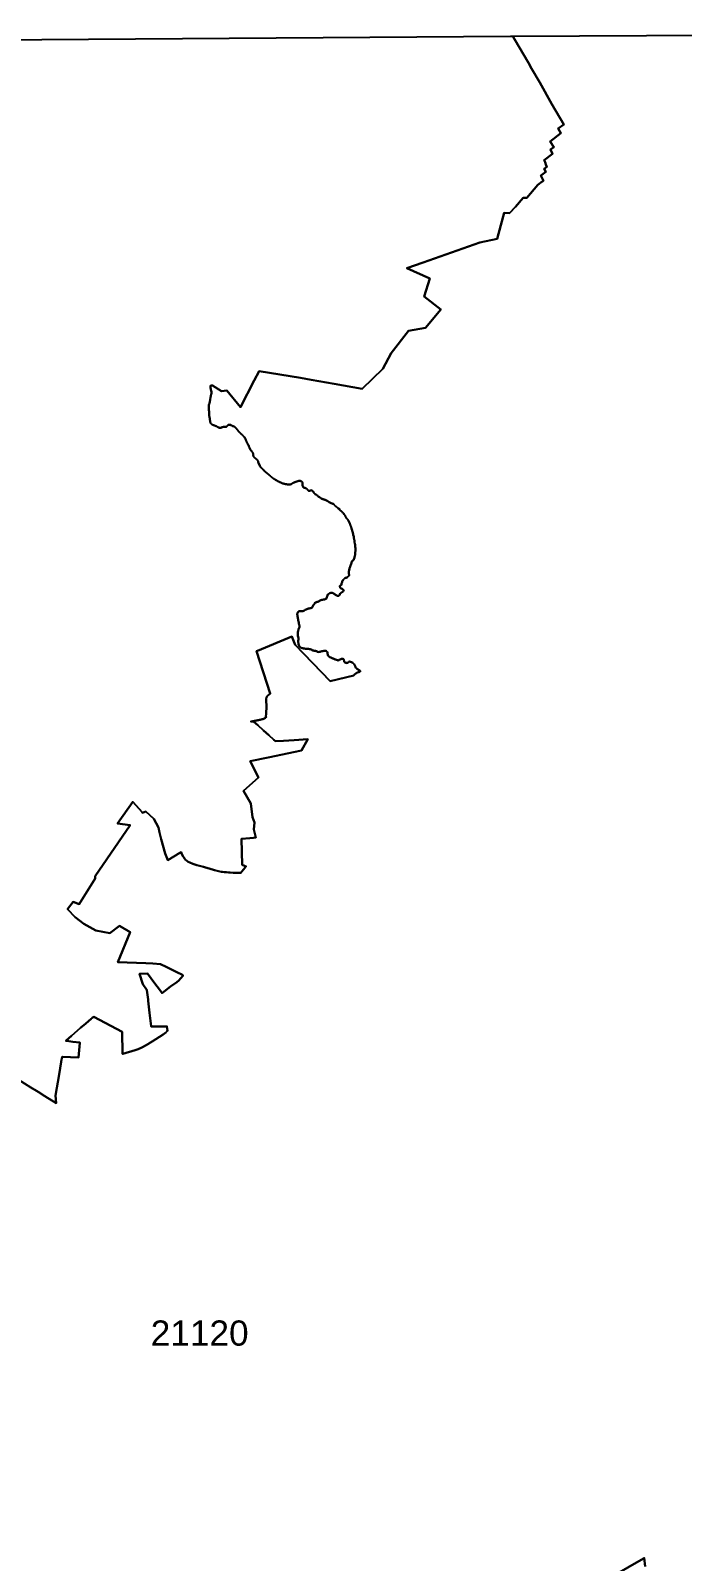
# Model space of a CAD drawing. Header units: inches. Extents: x 1341578 to 1502124, y 557203 to 748561.
# Drawn here: x 1399240 to 1413024, y 716160 to 748561 of the extents above; entities that cross this region are included whole.
import ezdxf
from ezdxf.enums import TextEntityAlignment as Align

# ---------------------------------------------------------------- set-up
doc = ezdxf.new("R2010")
doc.units = ezdxf.units.IN
doc.header["$MEASUREMENT"] = 0
doc.layers.add('Zipcode', color=7, linetype='Continuous')
doc.layers.add('ZipcodeAnno', color=7, linetype='Continuous')
doc.styles.add('Arial', font='arial.ttf')

msp = doc.modelspace()

# ---------------------------------------------------------------- linework, layer by layer
at = {"layer": 'Zipcode'}
for points in [[(1398978, 726357), (1399245, 726191), (1399365, 726117), (1399397, 726097), (1399539, 726008), (1399778, 725860), (1399766, 726024), (1399842, 726467), (1399889, 726737), (1399889, 726741), (1399905, 726838), (1399911, 726838), (1400252, 726828), (1400280, 727138), (1400280, 727146), (1400134, 727158), (1400049, 727169), (1400012, 727175), (1399984, 727180), (1399992, 727187), (1400107, 727287), (1400298, 727452), (1400404, 727544), (1400463, 727595), (1400520, 727644), (1400540, 727662), (1400576, 727689), (1401176, 727372), (1401184, 726912), (1401184, 726901), (1401188, 726902), (1401451, 726978), (1401514, 727002), (1401591, 727039), (1401683, 727089), (1401812, 727163), (1402042, 727309), (1402099, 727353), (1402116, 727368), (1402128, 727385), (1402132, 727405), (1402129, 727432), (1402122, 727492), (1402115, 727482), (1401791, 727480), (1401790, 727492), (1401777, 727601), (1401756, 727770), (1401726, 728024), (1401723, 728053), (1401697, 728252), (1401691, 728262), (1401615, 728376), (1401544, 728593), (1401711, 728606), (1401868, 728394), (1401919, 728325), (1401985, 728237), (1402000, 728217), (1402005, 728209), (1402021, 728188), (1402031, 728197), (1402063, 728223), (1402201, 728327), (1402332, 728417), (1402342, 728424), (1402365, 728449), (1402469, 728562), (1402459, 728567), (1402436, 728579), (1402344, 728625), (1402246, 728674), (1402106, 728744), (1401984, 728803), (1401825, 728815), (1401675, 728821), (1401087, 728844), (1401346, 729478), (1401118, 729611), (1400912, 729459), (1400622, 729513), (1400363, 729658), (1400180, 729799), (1400023, 729968), (1400140, 730123), (1400264, 730072), (1400603, 730611), (1400608, 730661), (1401345, 731743), (1401076, 731781), (1401401, 732239), (1401597, 732015), (1401608, 732003), (1401676, 732030), (1401847, 731875), (1401943, 731693), (1401966, 731591), (1401999, 731448), (1402084, 731146), (1402145, 731001), (1402394, 731155), (1402411, 731166), (1402421, 731171), (1402422, 731172), (1402437, 731130), (1402467, 731079), (1402484, 731052), (1402492, 731040), (1402515, 731011), (1402538, 730992), (1402573, 730969), (1402607, 730953), (1402673, 730925), (1402754, 730895), (1402837, 730872), (1402893, 730858), (1402941, 730846), (1403019, 730825), (1403128, 730794), (1403216, 730769), (1403271, 730757), (1403296, 730754), (1403333, 730750), (1403382, 730747), (1403423, 730743), (1403462, 730740), (1403525, 730737), (1403687, 730734), (1403707, 730759), (1403779, 730848), (1403796, 730867), (1403763, 730881), (1403713, 730904), (1403698, 731453), (1403878, 731470), (1403954, 731477), (1404002, 731481), (1403963, 731650), (1403972, 731802), (1403935, 731915), (1403900, 732201), (1403743, 732469), (1404059, 732749), (1403886, 733095), (1404267, 733176), (1404971, 733326), (1405103, 733562), (1404815, 733545), (1404586, 733531), (1404416, 733521), (1404385, 733548), (1404278, 733646), (1404166, 733748), (1404042, 733860), (1403962, 733933), (1403896, 733934), (1403906, 733936), (1403922, 733939), (1403939, 733943), (1403955, 733946), (1403972, 733949), (1403990, 733953), (1404007, 733956), (1404025, 733959), (1404043, 733962), (1404061, 733967), (1404079, 733971), (1404097, 733975), (1404116, 733980), (1404135, 733985), (1404154, 733990), (1404172, 733997), (1404180, 734001), (1404194, 734005), (1404205, 734012), (1404209, 734015), (1404216, 734023), (1404220, 734044), (1404215, 734040), (1404221, 734103), (1404228, 734261), (1404224, 734384), (1404225, 734415), (1404232, 734445), (1404244, 734471), (1404263, 734495), (1404282, 734511), (1404300, 734521), (1404304, 734522), (1404303, 734527), (1404019, 735424), (1404041, 735433), (1404765, 735733), (1404836, 735562), (1405572, 734794), (1406078, 734911), (1406079, 734910), (1406082, 734918), (1406086, 734928), (1406122, 734957), (1406148, 734972), (1406154, 734975), (1406161, 734976), (1406166, 734978), (1406173, 734980), (1406180, 734983), (1406197, 734990), (1406214, 735002), (1406207, 735007), (1406196, 735015), (1406187, 735023), (1406176, 735032), (1406164, 735041), (1406155, 735047), (1406144, 735054), (1406134, 735060), (1406125, 735067), (1406119, 735075), (1406113, 735084), (1406108, 735096), (1406104, 735106), (1406101, 735116), (1406090, 735138), (1406083, 735149), (1406076, 735158), (1406067, 735167), (1406058, 735176), (1406043, 735185), (1406026, 735194), (1406005, 735203), (1405987, 735204), (1405972, 735199), (1405963, 735194), (1405954, 735188), (1405944, 735182), (1405925, 735176), (1405914, 735174), (1405904, 735176), (1405880, 735191), (1405872, 735203), (1405871, 735217), (1405867, 735242), (1405858, 735255), (1405846, 735261), (1405830, 735262), (1405818, 735261), (1405803, 735257), (1405786, 735251), (1405769, 735243), (1405756, 735235), (1405744, 735231), (1405728, 735234), (1405689, 735248), (1405676, 735253), (1405667, 735257), (1405654, 735264), (1405645, 735268), (1405632, 735273), (1405602, 735287), (1405592, 735292), (1405571, 735301), (1405562, 735305), (1405549, 735311), (1405535, 735324), (1405527, 735340), (1405523, 735355), (1405522, 735367), (1405522, 735379), (1405520, 735396), (1405514, 735410), (1405508, 735419), (1405507, 735420), (1405496, 735429), (1405483, 735433), (1405471, 735434), (1405470, 735434), (1405456, 735433), (1405441, 735432), (1405422, 735428), (1405411, 735426), (1405399, 735423), (1405381, 735419), (1405367, 735415), (1405348, 735413), (1405346, 735412), (1405341, 735411), (1405336, 735410), (1405328, 735408), (1405310, 735411), (1405298, 735419), (1405288, 735424), (1405278, 735428), (1405264, 735430), (1405254, 735431), (1405237, 735436), (1405223, 735440), (1405211, 735443), (1405195, 735448), (1405185, 735452), (1405172, 735458), (1405153, 735465), (1405137, 735471), (1405119, 735476), (1405109, 735477), (1405094, 735477), (1405082, 735476), (1405070, 735475), (1405059, 735473), (1405048, 735475), (1405036, 735479), (1405022, 735482), (1405011, 735484), (1404996, 735487), (1404984, 735490), (1404964, 735499), (1404953, 735505), (1404936, 735518), (1404929, 735527), (1404922, 735536), (1404916, 735544), (1404909, 735556), (1404904, 735575), (1404903, 735585), (1404902, 735599), (1404901, 735610), (1404899, 735621), (1404897, 735642), (1404899, 735649), (1404903, 735663), (1404907, 735672), (1404904, 735707), (1404900, 735719), (1404897, 735729), (1404891, 735751), (1404889, 735768), (1404888, 735785), (1404889, 735796), (1404891, 735807), (1404891, 735818), (1404891, 735833), (1404896, 735848), (1404900, 735859), (1404901, 735862), (1404904, 735871), (1404907, 735893), (1404917, 735919), (1404926, 735930), (1404927, 735942), (1404925, 735968), (1404923, 735978), (1404919, 735989), (1404914, 736004), (1404911, 736015), (1404909, 736031), (1404906, 736052), (1404904, 736062), (1404901, 736078), (1404895, 736105), (1404893, 736115), (1404891, 736125), (1404888, 736136), (1404885, 736162), (1404883, 736173), (1404881, 736187), (1404880, 736202), (1404880, 736214), (1404881, 736226), (1404884, 736237), (1404888, 736247), (1404901, 736258), (1404915, 736273), (1404920, 736274), (1404926, 736275), (1404932, 736274), (1404944, 736272), (1404959, 736271), (1404977, 736272), (1404987, 736273), (1404998, 736274), (1405014, 736279), (1405030, 736290), (1405047, 736298), (1405071, 736307), (1405080, 736314), (1405091, 736322), (1405102, 736325), (1405117, 736329), (1405126, 736330), (1405133, 736331), (1405139, 736332), (1405144, 736333), (1405146, 736333), (1405157, 736336), (1405169, 736339), (1405185, 736344), (1405194, 736355), (1405199, 736364), (1405206, 736376), (1405211, 736386), (1405216, 736396), (1405226, 736410), (1405236, 736424), (1405249, 736443), (1405261, 736453), (1405271, 736458), (1405286, 736465), (1405300, 736470), (1405311, 736473), (1405340, 736482), (1405353, 736490), (1405362, 736496), (1405372, 736503), (1405383, 736508), (1405394, 736512), (1405406, 736513), (1405417, 736516), (1405430, 736518), (1405447, 736520), (1405460, 736522), (1405471, 736525), (1405489, 736537), (1405496, 736550), (1405505, 736569), (1405509, 736582), (1405513, 736594), (1405518, 736607), (1405526, 736622), (1405539, 736633), (1405549, 736640), (1405568, 736652), (1405589, 736658), (1405604, 736659), (1405617, 736659), (1405628, 736658), (1405643, 736650), (1405658, 736641), (1405668, 736635), (1405679, 736627), (1405687, 736619), (1405700, 736609), (1405724, 736599), (1405736, 736597), (1405757, 736596), (1405767, 736602), (1405776, 736614), (1405781, 736624), (1405783, 736634), (1405786, 736644), (1405791, 736653), (1405799, 736660), (1405811, 736665), (1405821, 736668), (1405831, 736674), (1405839, 736681), (1405847, 736688), (1405853, 736696), (1405859, 736706), (1405861, 736716), (1405855, 736725), (1405846, 736735), (1405837, 736740), (1405828, 736744), (1405814, 736749), (1405808, 736751), (1405802, 736753), (1405791, 736761), (1405786, 736770), (1405781, 736794), (1405781, 736809), (1405789, 736814), (1405802, 736818), (1405808, 736825), (1405813, 736835), (1405816, 736847), (1405818, 736858), (1405822, 736871), (1405826, 736882), (1405832, 736901), (1405836, 736913), (1405843, 736925), (1405851, 736935), (1405863, 736949), (1405871, 736956), (1405878, 736964), (1405888, 736972), (1405903, 736978), (1405914, 736980), (1405926, 736982), (1405940, 736990), (1405948, 736996), (1405963, 737015), (1405970, 737024), (1405975, 737038), (1405974, 737048), (1405973, 737059), (1405971, 737071), (1405970, 737084), (1405971, 737095), (1405971, 737110), (1405973, 737122), (1405975, 737133), (1405979, 737151), (1405983, 737169), (1405987, 737183), (1405992, 737199), (1405995, 737210), (1405999, 737221), (1406002, 737231), (1406007, 737242), (1406011, 737251), (1406019, 737272), (1406023, 737283), (1406026, 737295), (1406028, 737304), (1406032, 737314), (1406037, 737330), (1406038, 737341), (1406046, 737348), (1406058, 737346), (1406068, 737349), (1406073, 737361), (1406075, 737372), (1406080, 737388), (1406087, 737407), (1406093, 737426), (1406097, 737436), (1406100, 737448), (1406101, 737458), (1406103, 737470), (1406105, 737480), (1406106, 737491), (1406106, 737510), (1406106, 737512), (1406107, 737526), (1406108, 737539), (1406110, 737556), (1406110, 737567), (1406110, 737581), (1406109, 737600), (1406109, 737616), (1406107, 737627), (1406106, 737640), (1406105, 737658), (1406104, 737668), (1406102, 737685), (1406099, 737700), (1406092, 737742), (1406091, 737753), (1406089, 737764), (1406088, 737774), (1406084, 737785), (1406082, 737801), (1406079, 737812), (1406077, 737826), (1406076, 737836), (1406073, 737852), (1406069, 737865), (1406063, 737885), (1406061, 737898), (1406059, 737911), (1406056, 737925), (1406053, 737936), (1406053, 737937), (1406049, 737949), (1406047, 737959), (1406044, 737975), (1406042, 737988), (1406037, 738004), (1406029, 738024), (1406024, 738035), (1406021, 738045), (1406016, 738055), (1406007, 738082), (1406006, 738091), (1406000, 738103), (1405997, 738112), (1405993, 738122), (1405990, 738128), (1405984, 738142), (1405984, 738143), (1405980, 738151), (1405977, 738156), (1405974, 738162), (1405970, 738169), (1405963, 738182), (1405960, 738188), (1405956, 738194), (1405954, 738199), (1405951, 738203), (1405946, 738211), (1405942, 738216), (1405939, 738221), (1405933, 738229), (1405930, 738233), (1405923, 738242), (1405910, 738261), (1405907, 738266), (1405895, 738286), (1405889, 738295), (1405884, 738304), (1405879, 738310), (1405874, 738316), (1405869, 738322), (1405862, 738332), (1405859, 738339), (1405854, 738345), (1405839, 738363), (1405835, 738367), (1405831, 738372), (1405824, 738377), (1405820, 738381), (1405812, 738388), (1405806, 738392), (1405800, 738397), (1405795, 738400), (1405789, 738405), (1405773, 738420), (1405770, 738428), (1405770, 738438), (1405767, 738438), (1405758, 738443), (1405749, 738448), (1405737, 738456), (1405722, 738466), (1405707, 738478), (1405689, 738493), (1405680, 738503), (1405660, 738526), (1405654, 738533), (1405650, 738536), (1405642, 738543), (1405635, 738546), (1405630, 738548), (1405585, 738567), (1405577, 738569), (1405565, 738576), (1405553, 738583), (1405534, 738596), (1405526, 738601), (1405515, 738606), (1405503, 738613), (1405491, 738618), (1405483, 738621), (1405472, 738626), (1405464, 738630), (1405447, 738635), (1405438, 738638), (1405427, 738642), (1405422, 738644), (1405407, 738650), (1405399, 738653), (1405385, 738660), (1405379, 738665), (1405370, 738671), (1405348, 738687), (1405333, 738695), (1405323, 738703), (1405318, 738707), (1405314, 738712), (1405309, 738716), (1405300, 738725), (1405292, 738731), (1405279, 738739), (1405272, 738744), (1405259, 738751), (1405252, 738754), (1405246, 738760), (1405239, 738765), (1405234, 738771), (1405230, 738776), (1405227, 738781), (1405222, 738791), (1405216, 738804), (1405207, 738816), (1405186, 738830), (1405172, 738832), (1405163, 738830), (1405154, 738826), (1405144, 738820), (1405129, 738819), (1405115, 738822), (1405111, 738825), (1405104, 738834), (1405101, 738838), (1405094, 738848), (1405090, 738852), (1405084, 738858), (1405080, 738863), (1405059, 738875), (1405052, 738878), (1405039, 738882), (1405030, 738885), (1405014, 738892), (1405003, 738901), (1404999, 738908), (1404995, 738916), (1404994, 738921), (1404993, 738930), (1404993, 738946), (1404993, 738956), (1404993, 738965), (1404993, 738968), (1404993, 738974), (1404989, 738995), (1404985, 739005), (1404981, 739010), (1404975, 739015), (1404967, 739020), (1404960, 739023), (1404951, 739026), (1404945, 739029), (1404929, 739032), (1404923, 739032), (1404915, 739032), (1404908, 739030), (1404900, 739026), (1404894, 739023), (1404889, 739022), (1404868, 739014), (1404849, 739007), (1404827, 739000), (1404818, 738999), (1404813, 738997), (1404807, 738995), (1404798, 738992), (1404793, 738989), (1404788, 738985), (1404781, 738981), (1404769, 738973), (1404765, 738970), (1404760, 738966), (1404755, 738962), (1404750, 738960), (1404745, 738958), (1404738, 738955), (1404736, 738955), (1404721, 738951), (1404715, 738951), (1404714, 738951), (1404708, 738951), (1404698, 738952), (1404692, 738953), (1404686, 738953), (1404678, 738954), (1404665, 738957), (1404659, 738958), (1404651, 738959), (1404646, 738959), (1404640, 738960), (1404635, 738961), (1404629, 738962), (1404622, 738964), (1404617, 738965), (1404611, 738966), (1404605, 738968), (1404600, 738970), (1404593, 738971), (1404587, 738972), (1404566, 738978), (1404560, 738980), (1404552, 738984), (1404546, 738987), (1404540, 738991), (1404534, 738994), (1404511, 739004), (1404506, 739007), (1404500, 739009), (1404495, 739011), (1404490, 739013), (1404485, 739016), (1404480, 739018), (1404473, 739022), (1404463, 739027), (1404458, 739030), (1404451, 739034), (1404446, 739036), (1404439, 739040), (1404435, 739043), (1404416, 739055), (1404412, 739058), (1404407, 739060), (1404401, 739064), (1404395, 739067), (1404389, 739071), (1404383, 739074), (1404378, 739078), (1404372, 739082), (1404366, 739085), (1404360, 739090), (1404354, 739095), (1404346, 739102), (1404338, 739109), (1404334, 739112), (1404329, 739117), (1404321, 739123), (1404317, 739127), (1404310, 739133), (1404304, 739138), (1404299, 739142), (1404294, 739146), (1404291, 739150), (1404284, 739155), (1404279, 739159), (1404275, 739163), (1404270, 739168), (1404266, 739171), (1404261, 739176), (1404256, 739180), (1404252, 739183), (1404247, 739188), (1404243, 739192), (1404238, 739196), (1404233, 739199), (1404228, 739203), (1404223, 739207), (1404214, 739213), (1404211, 739217), (1404206, 739221), (1404202, 739225), (1404196, 739229), (1404191, 739234), (1404187, 739238), (1404181, 739245), (1404170, 739257), (1404166, 739261), (1404159, 739267), (1404156, 739271), (1404152, 739275), (1404149, 739279), (1404145, 739283), (1404140, 739288), (1404136, 739292), (1404131, 739296), (1404125, 739301), (1404121, 739304), (1404116, 739308), (1404112, 739313), (1404108, 739317), (1404105, 739323), (1404100, 739329), (1404087, 739347), (1404062, 739415), (1404055, 739430), (1404054, 739436), (1404051, 739443), (1404049, 739449), (1404045, 739456), (1404041, 739463), (1404038, 739469), (1404033, 739475), (1404028, 739480), (1404024, 739485), (1404019, 739488), (1404012, 739494), (1404006, 739498), (1404002, 739501), (1403993, 739506), (1403986, 739511), (1403979, 739516), (1403975, 739520), (1403972, 739526), (1403961, 739536), (1403957, 739543), (1403955, 739550), (1403953, 739557), (1403952, 739563), (1403950, 739568), (1403950, 739575), (1403950, 739583), (1403951, 739592), (1403950, 739598), (1403947, 739606), (1403945, 739611), (1403943, 739617), (1403939, 739623), (1403935, 739630), (1403932, 739635), (1403929, 739639), (1403925, 739643), (1403922, 739647), (1403918, 739652), (1403914, 739656), (1403902, 739670), (1403898, 739676), (1403895, 739680), (1403891, 739685), (1403887, 739693), (1403881, 739704), (1403877, 739713), (1403874, 739720), (1403872, 739726), (1403870, 739730), (1403866, 739736), (1403864, 739742), (1403861, 739750), (1403858, 739755), (1403856, 739760), (1403853, 739767), (1403845, 739784), (1403843, 739790), (1403840, 739795), (1403835, 739803), (1403833, 739808), (1403830, 739813), (1403827, 739818), (1403825, 739823), (1403824, 739828), (1403822, 739833), (1403819, 739838), (1403815, 739843), (1403811, 739852), (1403808, 739859), (1403805, 739866), (1403803, 739871), (1403801, 739876), (1403799, 739881), (1403796, 739887), (1403793, 739893), (1403788, 739904), (1403787, 739909), (1403785, 739914), (1403781, 739921), (1403779, 739926), (1403776, 739931), (1403771, 739938), (1403768, 739944), (1403762, 739954), (1403759, 739958), (1403755, 739962), (1403752, 739966), (1403746, 739972), (1403742, 739976), (1403731, 739988), (1403726, 739994), (1403721, 739999), (1403716, 740004), (1403711, 740010), (1403705, 740015), (1403701, 740019), (1403696, 740022), (1403693, 740026), (1403688, 740031), (1403683, 740036), (1403679, 740039), (1403676, 740043), (1403669, 740048), (1403665, 740052), (1403660, 740057), (1403656, 740061), (1403652, 740065), (1403646, 740071), (1403639, 740078), (1403634, 740085), (1403629, 740093), (1403624, 740099), (1403621, 740103), (1403615, 740110), (1403611, 740114), (1403607, 740119), (1403607, 740119), (1403601, 740127), (1403598, 740131), (1403594, 740135), (1403589, 740138), (1403585, 740145), (1403581, 740149), (1403577, 740155), (1403574, 740159), (1403569, 740164), (1403565, 740168), (1403558, 740172), (1403552, 740175), (1403546, 740179), (1403541, 740182), (1403537, 740183), (1403530, 740186), (1403523, 740188), (1403513, 740192), (1403501, 740199), (1403496, 740203), (1403477, 740213), (1403471, 740215), (1403464, 740218), (1403459, 740219), (1403453, 740219), (1403440, 740219), (1403435, 740219), (1403429, 740219), (1403424, 740217), (1403419, 740214), (1403415, 740211), (1403411, 740207), (1403407, 740202), (1403403, 740198), (1403401, 740194), (1403397, 740189), (1403394, 740186), (1403389, 740182), (1403382, 740176), (1403380, 740175), (1403375, 740174), (1403369, 740173), (1403365, 740173), (1403363, 740172), (1403357, 740171), (1403352, 740171), (1403346, 740171), (1403341, 740171), (1403335, 740171), (1403330, 740171), (1403321, 740171), (1403313, 740171), (1403304, 740169), (1403298, 740166), (1403292, 740165), (1403287, 740164), (1403284, 740163), (1403279, 740160), (1403273, 740157), (1403267, 740154), (1403262, 740153), (1403256, 740153), (1403248, 740153), (1403243, 740154), (1403237, 740154), (1403230, 740156), (1403225, 740157), (1403219, 740158), (1403214, 740160), (1403209, 740162), (1403203, 740165), (1403196, 740168), (1403189, 740172), (1403184, 740175), (1403179, 740179), (1403175, 740182), (1403169, 740186), (1403162, 740189), (1403158, 740192), (1403151, 740195), (1403144, 740197), (1403134, 740201), (1403122, 740205), (1403119, 740205), (1403113, 740207), (1403108, 740209), (1403103, 740211), (1403098, 740213), (1403094, 740215), (1403089, 740218), (1403081, 740222), (1403072, 740227), (1403059, 740238), (1403054, 740242), (1403050, 740246), (1403047, 740251), (1403044, 740259), (1403042, 740264), (1403040, 740271), (1403039, 740278), (1403037, 740283), (1403036, 740289), (1403035, 740295), (1403035, 740301), (1403034, 740308), (1403033, 740315), (1403032, 740320), (1403030, 740339), (1403030, 740349), (1403028, 740354), (1403027, 740362), (1403026, 740367), (1403025, 740373), (1403023, 740379), (1403021, 740385), (1403020, 740392), (1403019, 740401), (1403018, 740407), (1403019, 740413), (1403018, 740418), (1403017, 740424), (1403017, 740430), (1403016, 740435), (1403016, 740451), (1403017, 740456), (1403016, 740465), (1403016, 740474), (1403016, 740479), (1403016, 740486), (1403015, 740492), (1403015, 740498), (1403014, 740504), (1403013, 740510), (1403011, 740516), (1403010, 740521), (1403010, 740527), (1403009, 740532), (1403009, 740539), (1403008, 740546), (1403009, 740552), (1403009, 740561), (1403009, 740577), (1403007, 740591), (1403007, 740599), (1403006, 740605), (1403007, 740612), (1403008, 740623), (1403009, 740629), (1403011, 740639), (1403016, 740653), (1403018, 740662), (1403020, 740668), (1403022, 740674), (1403024, 740679), (1403025, 740685), (1403028, 740694), (1403029, 740701), (1403031, 740706), (1403031, 740712), (1403033, 740724), (1403034, 740729), (1403035, 740735), (1403035, 740741), (1403034, 740747), (1403035, 740751), (1403041, 740795), (1403060, 740868), (1403060, 740870), (1403062, 740875), (1403063, 740882), (1403064, 740893), (1403065, 740915), (1403061, 740936), (1403059, 740943), (1403054, 740960), (1403048, 740979), (1403046, 740992), (1403046, 740998), (1403047, 741024), (1403047, 741032), (1403048, 741049), (1403084, 741050), (1403276, 740932), (1403389, 740943), (1403680, 740592), (1403968, 741153), (1404071, 741354), (1404950, 741209), (1405170, 741171), (1405657, 741085), (1406251, 740981), (1406690, 741401), (1406862, 741734), (1407234, 742203), (1407589, 742267), (1407917, 742655), (1407562, 742935), (1407680, 743312), (1407194, 743530), (1407539, 743652), (1408738, 744075), (1409106, 744153), (1409134, 744258), (1409254, 744705), (1409365, 744697), (1409493, 744828), (1409656, 745021), (1409732, 745022), (1409737, 745022), (1409812, 745113), (1409967, 745298), (1410062, 745364), (1410071, 745370), (1410085, 745382), (1410033, 745495), (1410049, 745507), (1410139, 745574), (1410102, 745635), (1410161, 745678), (1410139, 745730), (1410120, 745775), (1410102, 745818), (1410278, 745956), (1410237, 746043), (1410304, 746095), (1410225, 746213), (1410456, 746388), (1410400, 746491), (1410517, 746574), (1410264, 747005), (1410007, 747463), (1409836, 747762), (1409768, 747882), (1409477, 748378), (1409439, 748445), (1433453, 748561)], [(1388565, 748293), (1409389, 748445), (1409439, 748445), (1409477, 748378), (1409768, 747882), (1409836, 747762), (1410007, 747463), (1410264, 747005), (1410517, 746574), (1410400, 746491), (1410456, 746388), (1410225, 746213), (1410304, 746095), (1410237, 746043), (1410278, 745956), (1410102, 745818), (1410120, 745775), (1410139, 745730), (1410161, 745678), (1410102, 745635), (1410139, 745574), (1410049, 745507), (1410033, 745495), (1410085, 745382), (1410071, 745370), (1410062, 745364), (1409967, 745298), (1409812, 745113), (1409737, 745022), (1409732, 745022), (1409656, 745021), (1409493, 744828), (1409365, 744697), (1409254, 744705), (1409134, 744258), (1409106, 744153), (1408738, 744075), (1407539, 743652), (1407194, 743530), (1407680, 743312), (1407562, 742935), (1407917, 742655), (1407589, 742267), (1407234, 742203), (1406862, 741734), (1406690, 741401), (1406251, 740981), (1405657, 741085), (1405170, 741171), (1404950, 741209), (1404071, 741354), (1403968, 741153), (1403680, 740592), (1403389, 740943), (1403276, 740932), (1403084, 741050), (1403048, 741049), (1403047, 741032), (1403047, 741024), (1403046, 740998), (1403046, 740992), (1403048, 740979), (1403054, 740960), (1403059, 740943), (1403061, 740936), (1403065, 740915), (1403064, 740893), (1403063, 740882), (1403062, 740875), (1403060, 740870), (1403060, 740868), (1403041, 740795), (1403035, 740751), (1403034, 740747), (1403035, 740741), (1403035, 740735), (1403034, 740729), (1403033, 740724), (1403031, 740712), (1403031, 740706), (1403029, 740701), (1403028, 740694), (1403025, 740685), (1403024, 740679), (1403022, 740674), (1403020, 740668), (1403018, 740662), (1403016, 740653), (1403011, 740639), (1403009, 740629), (1403008, 740623), (1403007, 740612), (1403006, 740605), (1403007, 740599), (1403007, 740591), (1403009, 740577), (1403009, 740561), (1403009, 740552), (1403008, 740546), (1403009, 740539), (1403009, 740532), (1403010, 740527), (1403010, 740521), (1403011, 740516), (1403013, 740510), (1403014, 740504), (1403015, 740498), (1403015, 740492), (1403016, 740486), (1403016, 740479), (1403016, 740474), (1403016, 740465), (1403017, 740456), (1403016, 740451), (1403016, 740435), (1403017, 740430), (1403017, 740424), (1403018, 740418), (1403019, 740413), (1403018, 740407), (1403019, 740401), (1403020, 740392), (1403021, 740385), (1403023, 740379), (1403025, 740373), (1403026, 740367), (1403027, 740362), (1403028, 740354), (1403030, 740349), (1403030, 740339), (1403032, 740320), (1403033, 740315), (1403034, 740308), (1403035, 740301), (1403035, 740295), (1403036, 740289), (1403037, 740283), (1403039, 740278), (1403040, 740271), (1403042, 740264), (1403044, 740259), (1403047, 740251), (1403050, 740246), (1403054, 740242), (1403059, 740238), (1403072, 740227), (1403081, 740222), (1403089, 740218), (1403094, 740215), (1403098, 740213), (1403103, 740211), (1403108, 740209), (1403113, 740207), (1403119, 740205), (1403122, 740205), (1403134, 740201), (1403144, 740197), (1403151, 740195), (1403158, 740192), (1403162, 740189), (1403169, 740186), (1403175, 740182), (1403179, 740179), (1403184, 740175), (1403189, 740172), (1403196, 740168), (1403203, 740165), (1403209, 740162), (1403214, 740160), (1403219, 740158), (1403225, 740157), (1403230, 740156), (1403237, 740154), (1403243, 740154), (1403248, 740153), (1403256, 740153), (1403262, 740153), (1403267, 740154), (1403273, 740157), (1403279, 740160), (1403284, 740163), (1403287, 740164), (1403292, 740165), (1403298, 740166), (1403304, 740169), (1403313, 740171), (1403321, 740171), (1403330, 740171), (1403335, 740171), (1403341, 740171), (1403346, 740171), (1403352, 740171), (1403357, 740171), (1403363, 740172), (1403365, 740173), (1403369, 740173), (1403375, 740174), (1403380, 740175), (1403382, 740176), (1403389, 740182), (1403394, 740186), (1403397, 740189), (1403401, 740194), (1403403, 740198), (1403407, 740202), (1403411, 740207), (1403415, 740211), (1403419, 740214), (1403424, 740217), (1403429, 740219), (1403435, 740219), (1403440, 740219), (1403453, 740219), (1403459, 740219), (1403464, 740218), (1403471, 740215), (1403477, 740213), (1403496, 740203), (1403501, 740199), (1403513, 740192), (1403523, 740188), (1403530, 740186), (1403537, 740183), (1403541, 740182), (1403546, 740179), (1403552, 740175), (1403558, 740172), (1403565, 740168), (1403569, 740164), (1403574, 740159), (1403577, 740155), (1403581, 740149), (1403585, 740145), (1403589, 740138), (1403594, 740135), (1403598, 740131), (1403601, 740127), (1403607, 740119), (1403607, 740119), (1403611, 740114), (1403615, 740110), (1403621, 740103), (1403624, 740099), (1403629, 740093), (1403634, 740085), (1403639, 740078), (1403646, 740071), (1403652, 740065), (1403656, 740061), (1403660, 740057), (1403665, 740052), (1403669, 740048), (1403676, 740043), (1403679, 740039), (1403683, 740036), (1403688, 740031), (1403693, 740026), (1403696, 740022), (1403701, 740019), (1403705, 740015), (1403711, 740010), (1403716, 740004), (1403721, 739999), (1403726, 739994), (1403731, 739988), (1403742, 739976), (1403746, 739972), (1403752, 739966), (1403755, 739962), (1403759, 739958), (1403762, 739954), (1403768, 739944), (1403771, 739938), (1403776, 739931), (1403779, 739926), (1403781, 739921), (1403785, 739914), (1403787, 739909), (1403788, 739904), (1403793, 739893), (1403796, 739887), (1403799, 739881), (1403801, 739876), (1403803, 739871), (1403805, 739866), (1403808, 739859), (1403811, 739852), (1403815, 739843), (1403819, 739838), (1403822, 739833), (1403824, 739828), (1403825, 739823), (1403827, 739818), (1403830, 739813), (1403833, 739808), (1403835, 739803), (1403840, 739795), (1403843, 739790), (1403845, 739784), (1403853, 739767), (1403856, 739760), (1403858, 739755), (1403861, 739750), (1403864, 739742), (1403866, 739736), (1403870, 739730), (1403872, 739726), (1403874, 739720), (1403877, 739713), (1403881, 739704), (1403887, 739693), (1403891, 739685), (1403895, 739680), (1403898, 739676), (1403902, 739670), (1403914, 739656), (1403918, 739652), (1403922, 739647), (1403925, 739643), (1403929, 739639), (1403932, 739635), (1403935, 739630), (1403939, 739623), (1403943, 739617), (1403945, 739611), (1403947, 739606), (1403950, 739598), (1403951, 739592), (1403950, 739583), (1403950, 739575), (1403950, 739568), (1403952, 739563), (1403953, 739557), (1403955, 739550), (1403957, 739543), (1403961, 739536), (1403972, 739526), (1403975, 739520), (1403979, 739516), (1403986, 739511), (1403993, 739506), (1404002, 739501), (1404006, 739498), (1404012, 739494), (1404019, 739488), (1404024, 739485), (1404028, 739480), (1404033, 739475), (1404038, 739469), (1404041, 739463), (1404045, 739456), (1404049, 739449), (1404051, 739443), (1404054, 739436), (1404055, 739430), (1404062, 739415), (1404087, 739347), (1404100, 739329), (1404105, 739323), (1404108, 739317), (1404112, 739313), (1404116, 739308), (1404121, 739304), (1404125, 739301), (1404131, 739296), (1404136, 739292), (1404140, 739288), (1404145, 739283), (1404149, 739279), (1404152, 739275), (1404156, 739271), (1404159, 739267), (1404166, 739261), (1404170, 739257), (1404181, 739245), (1404187, 739238), (1404191, 739234), (1404196, 739229), (1404202, 739225), (1404206, 739221), (1404211, 739217), (1404214, 739213), (1404223, 739207), (1404228, 739203), (1404233, 739199), (1404238, 739196), (1404243, 739192), (1404247, 739188), (1404252, 739183), (1404256, 739180), (1404261, 739176), (1404266, 739171), (1404270, 739168), (1404275, 739163), (1404279, 739159), (1404284, 739155), (1404291, 739150), (1404294, 739146), (1404299, 739142), (1404304, 739138), (1404310, 739133), (1404317, 739127), (1404321, 739123), (1404329, 739117), (1404334, 739112), (1404338, 739109), (1404346, 739102), (1404354, 739095), (1404360, 739090), (1404366, 739085), (1404372, 739082), (1404378, 739078), (1404383, 739074), (1404389, 739071), (1404395, 739067), (1404401, 739064), (1404407, 739060), (1404412, 739058), (1404416, 739055), (1404435, 739043), (1404439, 739040), (1404446, 739036), (1404451, 739034), (1404458, 739030), (1404463, 739027), (1404473, 739022), (1404480, 739018), (1404485, 739016), (1404490, 739013), (1404495, 739011), (1404500, 739009), (1404506, 739007), (1404511, 739004), (1404534, 738994), (1404540, 738991), (1404546, 738987), (1404552, 738984), (1404560, 738980), (1404566, 738978), (1404587, 738972), (1404593, 738971), (1404600, 738970), (1404605, 738968), (1404611, 738966), (1404617, 738965), (1404622, 738964), (1404629, 738962), (1404635, 738961), (1404640, 738960), (1404646, 738959), (1404651, 738959), (1404659, 738958), (1404665, 738957), (1404678, 738954), (1404686, 738953), (1404692, 738953), (1404698, 738952), (1404708, 738951), (1404714, 738951), (1404715, 738951), (1404721, 738951), (1404736, 738955), (1404738, 738955), (1404745, 738958), (1404750, 738960), (1404755, 738962), (1404760, 738966), (1404765, 738970), (1404769, 738973), (1404781, 738981), (1404788, 738985), (1404793, 738989), (1404798, 738992), (1404807, 738995), (1404813, 738997), (1404818, 738999), (1404827, 739000), (1404849, 739007), (1404868, 739014), (1404889, 739022), (1404894, 739023), (1404900, 739026), (1404908, 739030), (1404915, 739032), (1404923, 739032), (1404929, 739032), (1404945, 739029), (1404951, 739026), (1404960, 739023), (1404967, 739020), (1404975, 739015), (1404981, 739010), (1404985, 739005), (1404989, 738995), (1404993, 738974), (1404993, 738968), (1404993, 738965), (1404993, 738956), (1404993, 738946), (1404993, 738930), (1404994, 738921), (1404995, 738916), (1404999, 738908), (1405003, 738901), (1405014, 738892), (1405030, 738885), (1405039, 738882), (1405052, 738878), (1405059, 738875), (1405080, 738863), (1405084, 738858), (1405090, 738852), (1405094, 738848), (1405101, 738838), (1405104, 738834), (1405111, 738825), (1405115, 738822), (1405129, 738819), (1405144, 738820), (1405154, 738826), (1405163, 738830), (1405172, 738832), (1405186, 738830), (1405207, 738816), (1405216, 738804), (1405222, 738791), (1405227, 738781), (1405230, 738776), (1405234, 738771), (1405239, 738765), (1405246, 738760), (1405252, 738754), (1405259, 738751), (1405272, 738744), (1405279, 738739), (1405292, 738731), (1405300, 738725), (1405309, 738716), (1405314, 738712), (1405318, 738707), (1405323, 738703), (1405333, 738695), (1405348, 738687), (1405370, 738671), (1405379, 738665), (1405385, 738660), (1405399, 738653), (1405407, 738650), (1405422, 738644), (1405427, 738642), (1405438, 738638), (1405447, 738635), (1405464, 738630), (1405472, 738626), (1405483, 738621), (1405491, 738618), (1405503, 738613), (1405515, 738606), (1405526, 738601), (1405534, 738596), (1405553, 738583), (1405565, 738576), (1405577, 738569), (1405585, 738567), (1405630, 738548), (1405635, 738546), (1405642, 738543), (1405650, 738536), (1405654, 738533), (1405660, 738526), (1405680, 738503), (1405689, 738493), (1405707, 738478), (1405722, 738466), (1405737, 738456), (1405749, 738448), (1405758, 738443), (1405767, 738438), (1405770, 738438), (1405770, 738428), (1405773, 738420), (1405789, 738405), (1405795, 738400), (1405800, 738397), (1405806, 738392), (1405812, 738388), (1405820, 738381), (1405824, 738377), (1405831, 738372), (1405835, 738367), (1405839, 738363), (1405854, 738345), (1405859, 738339), (1405862, 738332), (1405869, 738322), (1405874, 738316), (1405879, 738310), (1405884, 738304), (1405889, 738295), (1405895, 738286), (1405907, 738266), (1405910, 738261), (1405923, 738242), (1405930, 738233), (1405933, 738229), (1405939, 738221), (1405942, 738216), (1405946, 738211), (1405951, 738203), (1405954, 738199), (1405956, 738194), (1405960, 738188), (1405963, 738182), (1405970, 738169), (1405974, 738162), (1405977, 738156), (1405980, 738151), (1405984, 738143), (1405984, 738142), (1405990, 738128), (1405993, 738122), (1405997, 738112), (1406000, 738103), (1406006, 738091), (1406007, 738082), (1406016, 738055), (1406021, 738045), (1406024, 738035), (1406029, 738024), (1406037, 738004), (1406042, 737988), (1406044, 737975), (1406047, 737959), (1406049, 737949), (1406053, 737937), (1406053, 737936), (1406056, 737925), (1406059, 737911), (1406061, 737898), (1406063, 737885), (1406069, 737865), (1406073, 737852), (1406076, 737836), (1406077, 737826), (1406079, 737812), (1406082, 737801), (1406084, 737785), (1406088, 737774), (1406089, 737764), (1406091, 737753), (1406092, 737742), (1406099, 737700), (1406102, 737685), (1406104, 737668), (1406105, 737658), (1406106, 737640), (1406107, 737627), (1406109, 737616), (1406109, 737600), (1406110, 737581), (1406110, 737567), (1406110, 737556), (1406108, 737539), (1406107, 737526), (1406106, 737512), (1406106, 737510), (1406106, 737491), (1406105, 737480), (1406103, 737470), (1406101, 737458), (1406100, 737448), (1406097, 737436), (1406093, 737426), (1406087, 737407), (1406080, 737388), (1406075, 737372), (1406073, 737361), (1406068, 737349), (1406058, 737346), (1406046, 737348), (1406038, 737341), (1406037, 737330), (1406032, 737314), (1406028, 737304), (1406026, 737295), (1406023, 737283), (1406019, 737272), (1406011, 737251), (1406007, 737242), (1406002, 737231), (1405999, 737221), (1405995, 737210), (1405992, 737199), (1405987, 737183), (1405983, 737169), (1405979, 737151), (1405975, 737133), (1405973, 737122), (1405971, 737110), (1405971, 737095), (1405970, 737084), (1405971, 737071), (1405973, 737059), (1405974, 737048), (1405975, 737038), (1405970, 737024), (1405963, 737015), (1405948, 736996), (1405940, 736990), (1405926, 736982), (1405914, 736980), (1405903, 736978), (1405888, 736972), (1405878, 736964), (1405871, 736956), (1405863, 736949), (1405851, 736935), (1405843, 736925), (1405836, 736913), (1405832, 736901), (1405826, 736882), (1405822, 736871), (1405818, 736858), (1405816, 736847), (1405813, 736835), (1405808, 736825), (1405802, 736818), (1405789, 736814), (1405781, 736809), (1405781, 736794), (1405786, 736770), (1405791, 736761), (1405802, 736753), (1405808, 736751), (1405814, 736749), (1405828, 736744), (1405837, 736740), (1405846, 736735), (1405855, 736725), (1405861, 736716), (1405859, 736706), (1405853, 736696), (1405847, 736688), (1405839, 736681), (1405831, 736674), (1405821, 736668), (1405811, 736665), (1405799, 736660), (1405791, 736653), (1405786, 736644), (1405783, 736634), (1405781, 736624), (1405776, 736614), (1405767, 736602), (1405757, 736596), (1405736, 736597), (1405724, 736599), (1405700, 736609), (1405687, 736619), (1405679, 736627), (1405668, 736635), (1405658, 736641), (1405643, 736650), (1405628, 736658), (1405617, 736659), (1405604, 736659), (1405589, 736658), (1405568, 736652), (1405549, 736640), (1405539, 736633), (1405526, 736622), (1405518, 736607), (1405513, 736594), (1405509, 736582), (1405505, 736569), (1405496, 736550), (1405489, 736537), (1405471, 736525), (1405460, 736522), (1405447, 736520), (1405430, 736518), (1405417, 736516), (1405406, 736513), (1405394, 736512), (1405383, 736508), (1405372, 736503), (1405362, 736496), (1405353, 736490), (1405340, 736482), (1405311, 736473), (1405300, 736470), (1405286, 736465), (1405271, 736458), (1405261, 736453), (1405249, 736443), (1405236, 736424), (1405226, 736410), (1405216, 736396), (1405211, 736386), (1405206, 736376), (1405199, 736364), (1405194, 736355), (1405185, 736344), (1405169, 736339), (1405157, 736336), (1405146, 736333), (1405144, 736333), (1405139, 736332), (1405133, 736331), (1405126, 736330), (1405117, 736329), (1405102, 736325), (1405091, 736322), (1405080, 736314), (1405071, 736307), (1405047, 736298), (1405030, 736290), (1405014, 736279), (1404998, 736274), (1404987, 736273), (1404977, 736272), (1404959, 736271), (1404944, 736272), (1404932, 736274), (1404926, 736275), (1404920, 736274), (1404915, 736273), (1404901, 736258), (1404888, 736247), (1404884, 736237), (1404881, 736226), (1404880, 736214), (1404880, 736202), (1404881, 736187), (1404883, 736173), (1404885, 736162), (1404888, 736136), (1404891, 736125), (1404893, 736115), (1404895, 736105), (1404901, 736078), (1404904, 736062), (1404906, 736052), (1404909, 736031), (1404911, 736015), (1404914, 736004), (1404919, 735989), (1404923, 735978), (1404925, 735968), (1404927, 735942), (1404926, 735930), (1404917, 735919), (1404907, 735893), (1404904, 735871), (1404901, 735862), (1404900, 735859), (1404896, 735848), (1404891, 735833), (1404891, 735818), (1404891, 735807), (1404889, 735796), (1404888, 735785), (1404889, 735768), (1404891, 735751), (1404897, 735729), (1404900, 735719), (1404904, 735707), (1404907, 735672), (1404903, 735663), (1404899, 735649), (1404897, 735642), (1404899, 735621), (1404901, 735610), (1404902, 735599), (1404903, 735585), (1404904, 735575), (1404909, 735556), (1404916, 735544), (1404922, 735536), (1404929, 735527), (1404936, 735518), (1404953, 735505), (1404964, 735499), (1404984, 735490), (1404996, 735487), (1405011, 735484), (1405022, 735482), (1405036, 735479), (1405048, 735475), (1405059, 735473), (1405070, 735475), (1405082, 735476), (1405094, 735477), (1405109, 735477), (1405119, 735476), (1405137, 735471), (1405153, 735465), (1405172, 735458), (1405185, 735452), (1405195, 735448), (1405211, 735443), (1405223, 735440), (1405237, 735436), (1405254, 735431), (1405264, 735430), (1405278, 735428), (1405288, 735424), (1405298, 735419), (1405310, 735411), (1405328, 735408), (1405336, 735410), (1405341, 735411), (1405346, 735412), (1405348, 735413), (1405367, 735415), (1405381, 735419), (1405399, 735423), (1405411, 735426), (1405422, 735428), (1405441, 735432), (1405456, 735433), (1405470, 735434), (1405471, 735434), (1405483, 735433), (1405496, 735429), (1405507, 735420), (1405508, 735419), (1405514, 735410), (1405520, 735396), (1405522, 735379), (1405522, 735367), (1405523, 735355), (1405527, 735340), (1405535, 735324), (1405549, 735311), (1405562, 735305), (1405571, 735301), (1405592, 735292), (1405602, 735287), (1405632, 735273), (1405645, 735268), (1405654, 735264), (1405667, 735257), (1405676, 735253), (1405689, 735248), (1405728, 735234), (1405744, 735231), (1405756, 735235), (1405769, 735243), (1405786, 735251), (1405803, 735257), (1405818, 735261), (1405830, 735262), (1405846, 735261), (1405858, 735255), (1405867, 735242), (1405871, 735217), (1405872, 735203), (1405880, 735191), (1405904, 735176), (1405914, 735174), (1405925, 735176), (1405944, 735182), (1405954, 735188), (1405963, 735194), (1405972, 735199), (1405987, 735204), (1406005, 735203), (1406026, 735194), (1406043, 735185), (1406058, 735176), (1406067, 735167), (1406076, 735158), (1406083, 735149), (1406090, 735138), (1406101, 735116), (1406104, 735106), (1406108, 735096), (1406113, 735084), (1406119, 735075), (1406125, 735067), (1406134, 735060), (1406144, 735054), (1406155, 735047), (1406164, 735041), (1406176, 735032), (1406187, 735023), (1406196, 735015), (1406207, 735007), (1406214, 735002), (1406197, 734990), (1406180, 734983), (1406173, 734980), (1406166, 734978), (1406161, 734976), (1406154, 734975), (1406148, 734972), (1406122, 734957), (1406086, 734928), (1406082, 734918), (1406079, 734910), (1406078, 734911), (1405572, 734794), (1404836, 735562), (1404765, 735733), (1404041, 735433), (1404019, 735424), (1404303, 734527), (1404304, 734522), (1404300, 734521), (1404282, 734511), (1404263, 734495), (1404244, 734471), (1404232, 734445), (1404225, 734415), (1404224, 734384), (1404228, 734261), (1404221, 734103), (1404215, 734040), (1404220, 734044), (1404216, 734023), (1404209, 734015), (1404205, 734012), (1404194, 734005), (1404180, 734001), (1404172, 733997), (1404154, 733990), (1404135, 733985), (1404116, 733980), (1404097, 733975), (1404079, 733971), (1404061, 733967), (1404043, 733962), (1404025, 733959), (1404007, 733956), (1403990, 733953), (1403972, 733949), (1403955, 733946), (1403939, 733943), (1403922, 733939), (1403906, 733936), (1403896, 733934), (1403962, 733933), (1404042, 733860), (1404166, 733748), (1404278, 733646), (1404385, 733548), (1404416, 733521), (1404586, 733531), (1404815, 733545), (1405103, 733562), (1404971, 733326), (1404267, 733176), (1403886, 733095), (1404059, 732749), (1403743, 732469), (1403900, 732201), (1403935, 731915), (1403972, 731802), (1403963, 731650), (1404002, 731481), (1403954, 731477), (1403878, 731470), (1403698, 731453), (1403713, 730904), (1403763, 730881), (1403796, 730867), (1403779, 730848), (1403707, 730759), (1403687, 730734), (1403525, 730737), (1403462, 730740), (1403423, 730743), (1403382, 730747), (1403333, 730750), (1403296, 730754), (1403271, 730757), (1403216, 730769), (1403128, 730794), (1403019, 730825), (1402941, 730846), (1402893, 730858), (1402837, 730872), (1402754, 730895), (1402673, 730925), (1402607, 730953), (1402573, 730969), (1402538, 730992), (1402515, 731011), (1402492, 731040), (1402484, 731052), (1402467, 731079), (1402437, 731130), (1402422, 731172), (1402421, 731171), (1402411, 731166), (1402394, 731155), (1402145, 731001), (1402084, 731146), (1401999, 731448), (1401966, 731591), (1401943, 731693), (1401847, 731875), (1401676, 732030), (1401608, 732003), (1401597, 732015), (1401401, 732239), (1401076, 731781), (1401345, 731743), (1400608, 730661), (1400603, 730611), (1400264, 730072), (1400140, 730123), (1400023, 729968), (1400180, 729799), (1400363, 729658), (1400622, 729513), (1400912, 729459), (1401118, 729611), (1401346, 729478), (1401087, 728844), (1401675, 728821), (1401825, 728815), (1401984, 728803), (1402106, 728744), (1402246, 728674), (1402344, 728625), (1402436, 728579), (1402459, 728567), (1402469, 728562), (1402365, 728449), (1402342, 728424), (1402332, 728417), (1402201, 728327), (1402063, 728223), (1402031, 728197), (1402021, 728188), (1402005, 728209), (1402000, 728217), (1401985, 728237), (1401919, 728325), (1401868, 728394), (1401711, 728606), (1401544, 728593), (1401615, 728376), (1401691, 728262), (1401697, 728252), (1401723, 728053), (1401726, 728024), (1401756, 727770), (1401777, 727601), (1401790, 727492), (1401791, 727480), (1402115, 727482), (1402122, 727492), (1402129, 727432), (1402132, 727405), (1402128, 727385), (1402116, 727368), (1402099, 727353), (1402042, 727309), (1401812, 727163), (1401683, 727089), (1401591, 727039), (1401514, 727002), (1401451, 726978), (1401188, 726902), (1401184, 726901), (1401184, 726912), (1401176, 727372), (1400576, 727689), (1400540, 727662), (1400520, 727644), (1400463, 727595), (1400404, 727544), (1400298, 727452), (1400107, 727287), (1399992, 727187), (1399984, 727180), (1400012, 727175), (1400049, 727169), (1400134, 727158), (1400280, 727146), (1400280, 727138), (1400252, 726828), (1399911, 726838), (1399905, 726838), (1399889, 726741), (1399889, 726737), (1399842, 726467), (1399766, 726024), (1399778, 725860), (1399539, 726008), (1399397, 726097), (1399365, 726117), (1399245, 726191), (1398978, 726357)], [(1412236, 716050), (1412220, 716232), (1412200, 716221), (1411258, 715674)], [(1411258, 715674), (1412200, 716221), (1412220, 716232), (1412236, 716050)]]:
    msp.add_lwpolyline(points, dxfattribs=at)

# ---------------------------------------------------------------- texts
at = {"layer": 'ZipcodeAnno', "color": 18, "style": 'Arial'}
msp.add_text('21120', height=533.3, dxfattribs=at).set_placement((1402815, 720566), align=Align.BOTTOM_CENTER)

doc.saveas('drawing.dxf')
